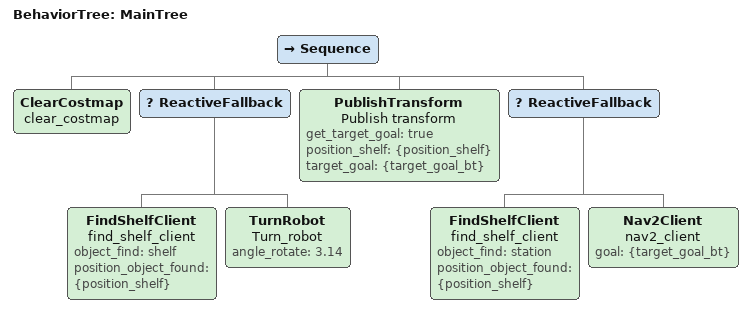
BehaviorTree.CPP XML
<root BTCPP_format="4">
    <BehaviorTree ID="MainTree">
        <Sequence>
            <ClearCostmap name = "clear_costmap"/>
            <ReactiveFallback>
                <FindShelfClient name = "find_shelf_client" object_find= "shelf" position_object_found="{position_shelf}"/>
                <TurnRobot name = "Turn_robot" angle_rotate="3.14"/>
            </ReactiveFallback>
            <PublishTransform name = "Publish transform" get_target_goal="true" position_shelf="{position_shelf}" target_goal= "{target_goal_bt}"/>
            <ReactiveFallback>
                <FindShelfClient name = "find_shelf_client" object_find= "station" position_object_found="{position_shelf}"/>
                <Nav2Client name = "nav2_client" goal= "{target_goal_bt}" />
            </ReactiveFallback>
        </Sequence>
    </BehaviorTree>
</root>
